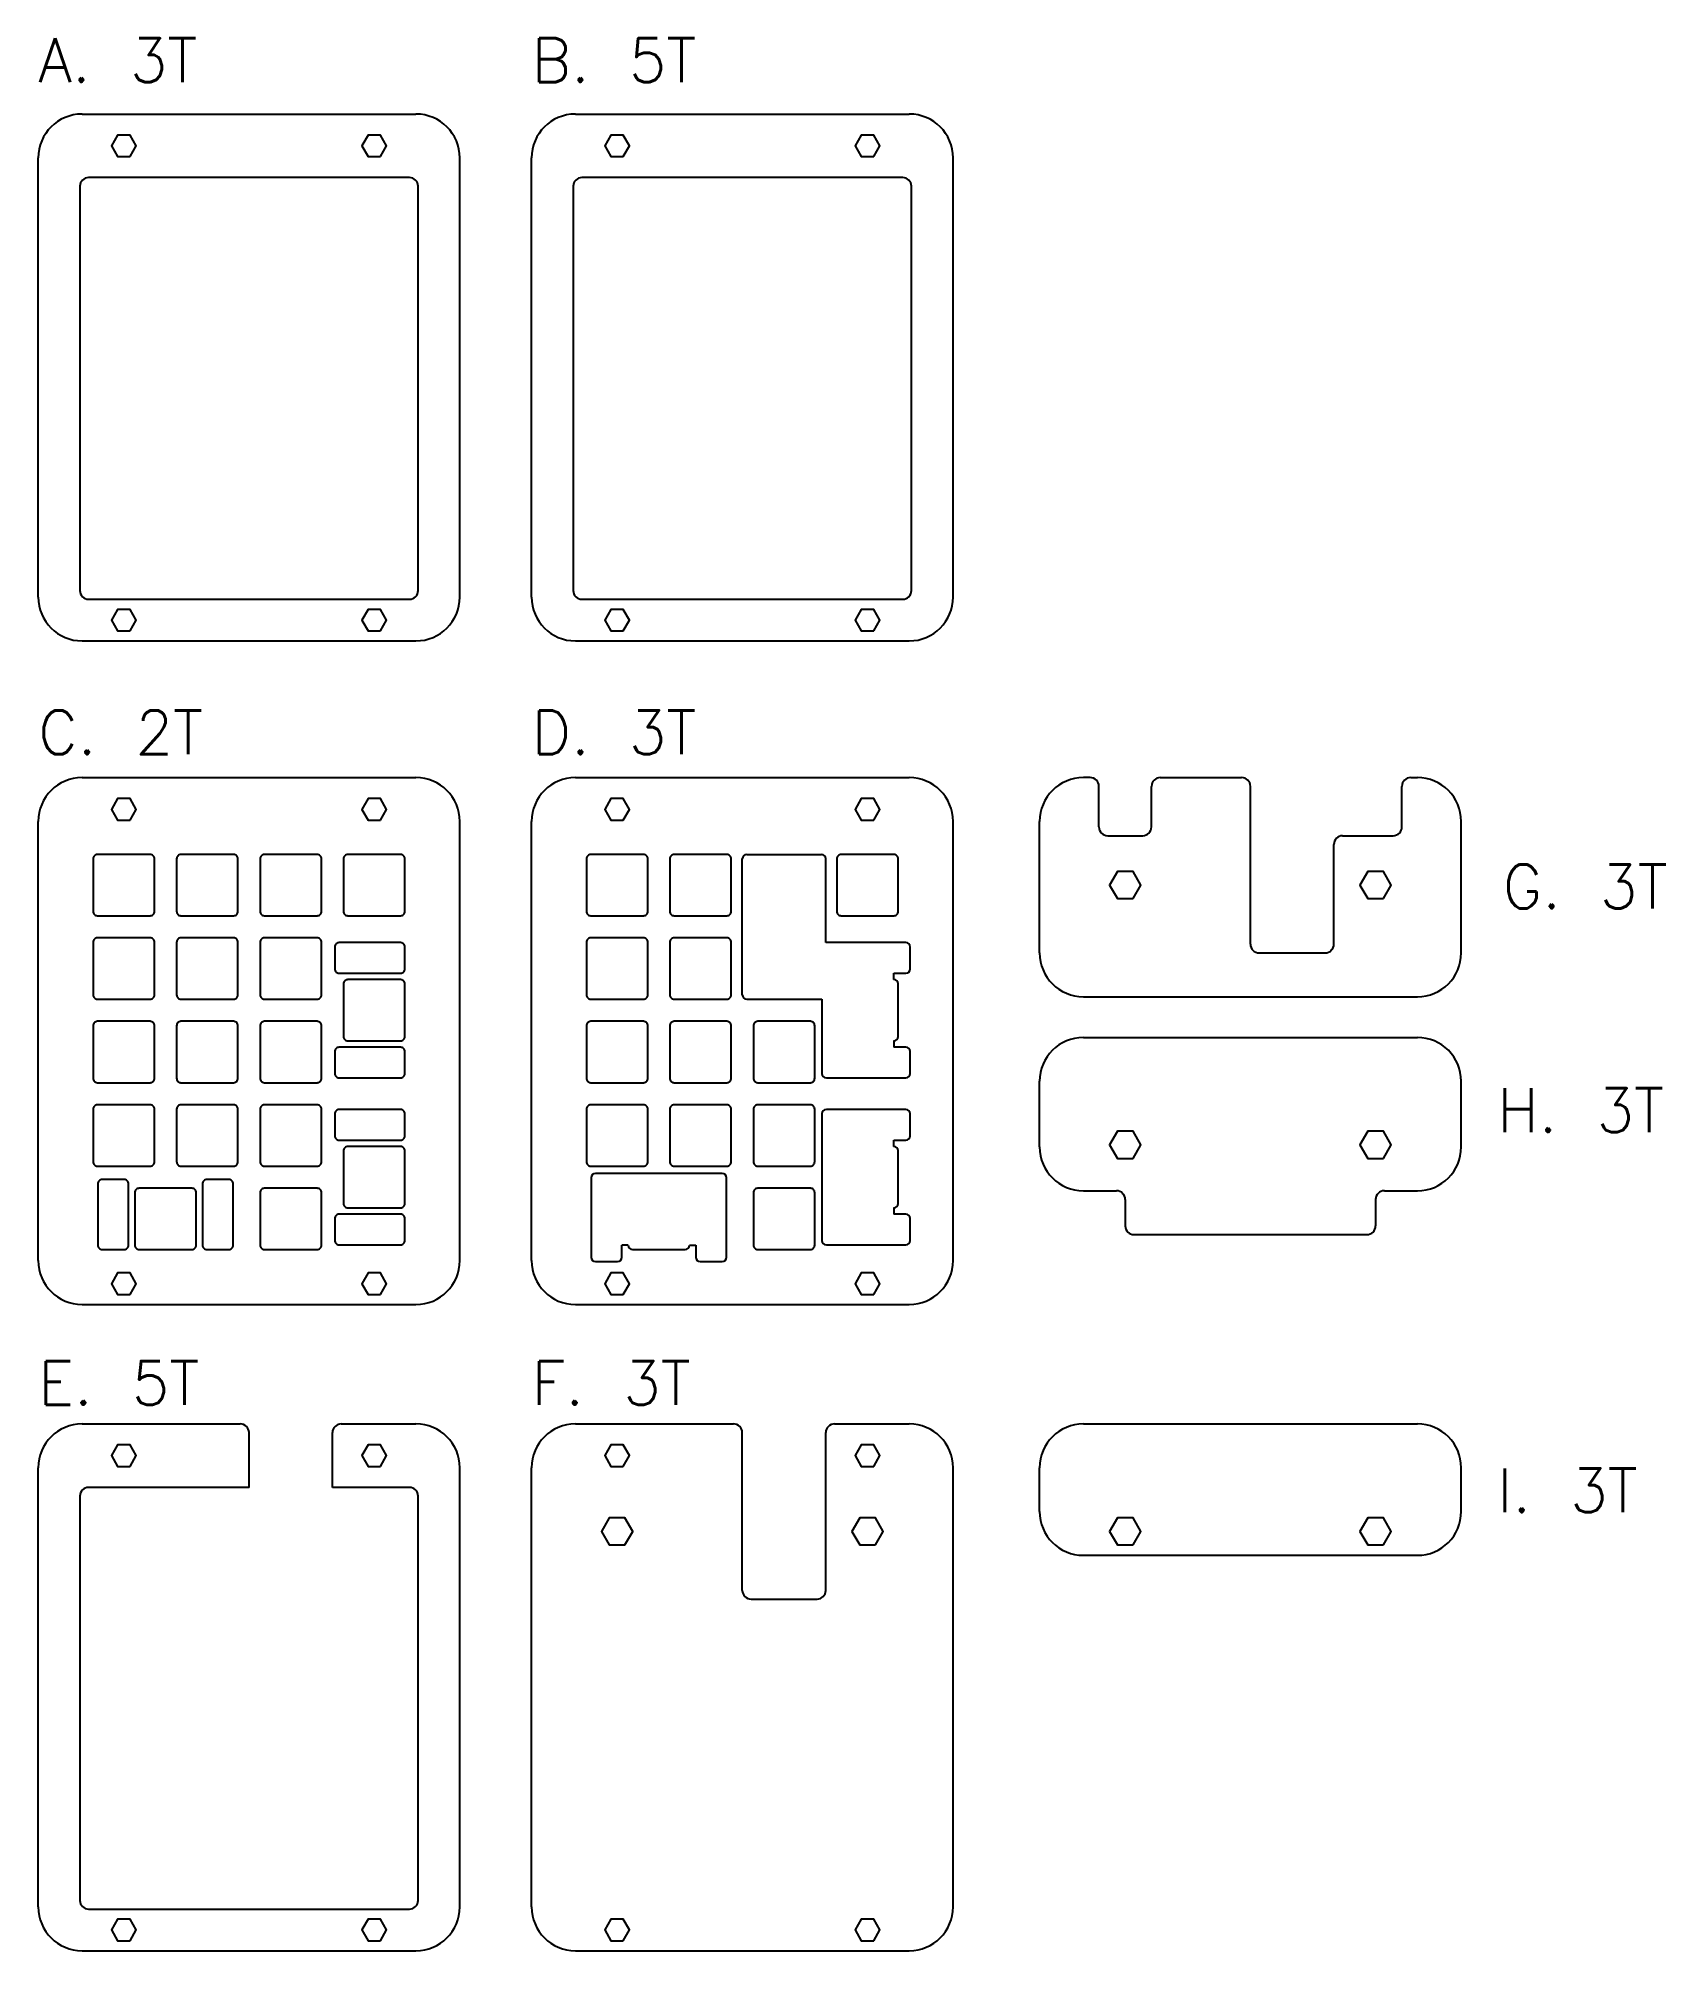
# Model space of a CAD drawing. Header units: millimetres. Extents: x 8 to 379, y 8 to 445.
import ezdxf

# ---------------------------------------------------------------- set-up
doc = ezdxf.new("R2010")
doc.units = ezdxf.units.MM
doc.styles.get("Standard").update_dxf_attribs({"font": 'txt.shx'})

msp = doc.modelspace()

# ---------------------------------------------------------------- linework, layer by layer
for p, q in [((17.511317, 427.602399), (93.711317, 427.602399)), ((130.093447, 427.602399), (206.293447, 427.602399)), ((7.511317, 317.352399), (7.511317, 417.602399)), ((103.711317, 317.352399), (103.711317, 417.602399)), ((120.093447, 317.352399), (120.093447, 417.602399)), ((216.293447, 317.352399), (216.293447, 417.602399)), ((17.511317, 307.352399), (93.711317, 307.352399)), ((130.093447, 307.352399), (206.293447, 307.352399)), ((17.511317, 276.145475), (93.711317, 276.145475)), ((130.093447, 276.145475), (206.293447, 276.145475)), ((247.573827, 276.145475), (246.048826, 276.145475)), ((263.573827, 276.145475), (282.148826, 276.145475)), ((320.723827, 276.145475), (322.248826, 276.145475)), ((249.573827, 264.895475), (249.573827, 274.145475)), ((261.573827, 264.895475), (261.573827, 274.145475)), ((284.148826, 238.145475), (284.148826, 274.145475)), ((318.723827, 264.895475), (318.723827, 274.145475)), ((7.511317, 165.895475), (7.511317, 266.145475)), ((103.711317, 165.895475), (103.711317, 266.145475)), ((120.093447, 165.895475), (120.093447, 266.145475)), ((216.293447, 165.895475), (216.293447, 266.145475)), ((236.048826, 236.145475), (236.048826, 266.145475)), ((251.573827, 262.895475), (259.573827, 262.895475)), ((305.198826, 262.895475), (316.723827, 262.895475)), ((332.248826, 236.145475), (332.248826, 266.145475)), ((168.193447, 226.570475), (168.193447, 257.620475)), ((169.193447, 258.620475), (186.243447, 258.620475)), ((187.243447, 238.483476), (187.243447, 257.620475)), ((303.198826, 238.145475), (303.198826, 260.895475)), ((205.518448, 238.483476), (187.243447, 238.483476)), ((206.518448, 232.483476), (206.518448, 237.483476)), ((286.148826, 236.145475), (301.198826, 236.145475)), ((202.768448, 231.483476), (205.518448, 231.483476)), ((202.768448, 230.045476), (202.768448, 231.483476)), ((203.768448, 217.045476), (203.768448, 229.045476)), ((169.193447, 225.570475), (186.368448, 225.570475)), ((186.368448, 225.570475), (186.368448, 213.607476)), ((246.048826, 226.145475), (322.248826, 226.145475)), ((202.768448, 216.045476), (202.768448, 214.607476)), ((205.518448, 214.607476), (202.768448, 214.607476)), ((246.048826, 216.841486), (322.248826, 216.841486)), ((186.368448, 213.607476), (186.368448, 212.107476)), ((186.368448, 212.107476), (186.368448, 208.607476)), ((206.518448, 208.607476), (206.518448, 213.607476)), ((187.368448, 207.607476), (205.518448, 207.607476)), ((236.048826, 191.841486), (236.048826, 206.841486)), ((332.248826, 191.841486), (332.248826, 206.841486)), ((186.368448, 199.383476), (186.368448, 195.883476)), ((205.518448, 200.383476), (187.368448, 200.383476)), ((206.518448, 194.383476), (206.518448, 199.383476)), ((186.368448, 195.883476), (186.368448, 194.383476)), ((186.368448, 194.383476), (186.368448, 175.507476)), ((202.768448, 193.383476), (205.518448, 193.383476)), ((202.768448, 191.945476), (202.768448, 193.383476)), ((203.768448, 178.945476), (203.768448, 190.945476)), ((133.705447, 184.820474), (133.705447, 166.670474)), ((138.205447, 185.820474), (134.705447, 185.820474)), ((139.705447, 185.820474), (138.205447, 185.820474)), ((158.581447, 185.820474), (139.705447, 185.820474)), ((160.081447, 185.820474), (158.581447, 185.820474)), ((163.581447, 185.820474), (160.081447, 185.820474)), ((164.581447, 166.670474), (164.581447, 184.820474)), ((246.048826, 181.841486), (253.573827, 181.841486)), ((255.573827, 179.841486), (255.573827, 173.841486)), ((312.723827, 179.841486), (312.723827, 173.841486)), ((314.723827, 181.841486), (322.248826, 181.841486)), ((186.368448, 175.507476), (186.368448, 174.007476)), ((202.768448, 177.945476), (202.768448, 176.507476)), ((205.518448, 176.507476), (202.768448, 176.507476)), ((206.518448, 170.507476), (206.518448, 175.507476)), ((186.368448, 174.007476), (186.368448, 170.507476)), ((257.573827, 171.841486), (310.723827, 171.841486)), ((140.705447, 166.670474), (140.705447, 169.420474)), ((142.143447, 169.420474), (140.705447, 169.420474)), ((143.143447, 168.420474), (155.143447, 168.420474)), ((156.143447, 169.420474), (157.581447, 169.420474)), ((157.581447, 169.420474), (157.581447, 166.670474)), ((187.368448, 169.507476), (205.518448, 169.507476)), ((134.705447, 165.670474), (139.705447, 165.670474)), ((158.581447, 165.670474), (163.581447, 165.670474)), ((17.511317, 155.895475), (93.711317, 155.895475)), ((130.093447, 155.895475), (206.293447, 155.895475)), ((17.511317, 128.640398), (53.611317, 128.640398)), ((55.611317, 114.140398), (55.611317, 126.640398)), ((74.661317, 114.140398), (74.661317, 126.640398)), ((76.661317, 128.640398), (93.711317, 128.640398)), ((130.093447, 128.640398), (166.193447, 128.640398)), ((168.193447, 90.640398), (168.193447, 126.640398)), ((187.243447, 90.640398), (187.243447, 126.640398)), ((189.243447, 128.640398), (206.293447, 128.640398)), ((246.048826, 128.640398), (322.248826, 128.640398)), ((7.511317, 18.390398), (7.511317, 118.640398)), ((103.711317, 18.390398), (103.711317, 118.640398)), ((120.093447, 18.390398), (120.093447, 118.640398)), ((216.293447, 18.390398), (216.293447, 118.640398)), ((236.048826, 108.640398), (236.048826, 118.640398)), ((332.248826, 108.640398), (332.248826, 118.640398)), ((246.048826, 98.640398), (322.248826, 98.640398)), ((170.193447, 88.640398), (185.243447, 88.640398)), ((17.511317, 8.390398), (93.711317, 8.390398)), ((130.093447, 8.390398), (206.293447, 8.390398))]:
    msp.add_line(p, q)
for points in [[(28.450826, 417.902399), (29.865334, 420.352399), (28.450826, 422.802399), (25.62181, 422.802399), (24.207302, 420.352399), (25.62181, 417.902399)], [(85.600826, 417.902399), (87.015334, 420.352399), (85.600826, 422.802399), (82.77181, 422.802399), (81.357302, 420.352399), (82.77181, 417.902399)], [(141.032956, 417.902399), (142.447464, 420.352399), (141.032956, 422.802399), (138.20394, 422.802399), (136.789432, 420.352399), (138.20394, 417.902399)], [(198.182956, 417.902399), (199.597464, 420.352399), (198.182956, 422.802399), (195.35394, 422.802399), (193.939432, 420.352399), (195.35394, 417.902399)], [(28.450826, 309.652399), (29.865334, 312.102399), (28.450826, 314.552399), (25.62181, 314.552399), (24.207302, 312.102399), (25.62181, 309.652399)], [(85.600826, 309.652399), (87.015334, 312.102399), (85.600826, 314.552399), (82.77181, 314.552399), (81.357302, 312.102399), (82.77181, 309.652399)], [(141.032956, 309.652399), (142.447464, 312.102399), (141.032956, 314.552399), (138.20394, 314.552399), (136.789432, 312.102399), (138.20394, 309.652399)], [(198.182956, 309.652399), (199.597464, 312.102399), (198.182956, 314.552399), (195.35394, 314.552399), (193.939432, 312.102399), (195.35394, 309.652399)], [(28.450826, 266.445475), (29.865334, 268.895475), (28.450826, 271.345475), (25.62181, 271.345475), (24.207302, 268.895475), (25.62181, 266.445475)], [(85.600826, 266.445475), (87.015334, 268.895475), (85.600826, 271.345475), (82.77181, 271.345475), (81.357302, 268.895475), (82.77181, 266.445475)], [(141.032956, 266.445475), (142.447464, 268.895475), (141.032956, 271.345475), (138.20394, 271.345475), (136.789432, 268.895475), (138.20394, 266.445475)], [(198.182956, 266.445475), (199.597464, 268.895475), (198.182956, 271.345475), (195.35394, 271.345475), (193.939432, 268.895475), (195.35394, 266.445475)], [(257.363613, 248.520475), (259.153399, 251.620475), (257.363613, 254.720475), (253.784041, 254.720475), (251.994255, 251.620475), (253.784041, 248.520475)], [(314.513613, 248.520475), (316.303399, 251.620475), (314.513613, 254.720475), (310.934041, 254.720475), (309.144255, 251.620475), (310.934041, 248.520475)], [(257.363613, 189.216486), (259.153399, 192.316486), (257.363613, 195.416486), (253.784041, 195.416486), (251.994255, 192.316486), (253.784041, 189.216486)], [(314.513613, 189.216486), (316.303399, 192.316486), (314.513613, 195.416486), (310.934041, 195.416486), (309.144255, 192.316486), (310.934041, 189.216486)], [(28.450826, 158.195475), (29.865334, 160.645475), (28.450826, 163.095475), (25.62181, 163.095475), (24.207302, 160.645475), (25.62181, 158.195475)], [(85.600826, 158.195475), (87.015334, 160.645475), (85.600826, 163.095475), (82.77181, 163.095475), (81.357302, 160.645475), (82.77181, 158.195475)], [(141.032956, 158.195475), (142.447464, 160.645475), (141.032956, 163.095475), (138.20394, 163.095475), (136.789432, 160.645475), (138.20394, 158.195475)], [(198.182956, 158.195475), (199.597464, 160.645475), (198.182956, 163.095475), (195.35394, 163.095475), (193.939432, 160.645475), (195.35394, 158.195475)], [(28.450826, 118.940398), (29.865334, 121.390398), (28.450826, 123.840398), (25.62181, 123.840398), (24.207302, 121.390398), (25.62181, 118.940398)], [(85.600826, 118.940398), (87.015334, 121.390398), (85.600826, 123.840398), (82.77181, 123.840398), (81.357302, 121.390398), (82.77181, 118.940398)], [(141.032956, 118.940398), (142.447464, 121.390398), (141.032956, 123.840398), (138.20394, 123.840398), (136.789432, 121.390398), (138.20394, 118.940398)], [(198.182956, 118.940398), (199.597464, 121.390398), (198.182956, 123.840398), (195.35394, 123.840398), (193.939432, 121.390398), (195.35394, 118.940398)], [(141.408234, 101.015398), (143.19802, 104.115398), (141.408234, 107.215398), (137.828662, 107.215398), (136.038876, 104.115398), (137.828662, 101.015398)], [(198.558234, 101.015398), (200.34802, 104.115398), (198.558234, 107.215398), (194.978662, 107.215398), (193.188876, 104.115398), (194.978662, 101.015398)], [(257.363613, 101.015398), (259.153399, 104.115398), (257.363613, 107.215398), (253.784041, 107.215398), (251.994255, 104.115398), (253.784041, 101.015398)], [(314.513613, 101.015398), (316.303399, 104.115398), (314.513613, 107.215398), (310.934041, 107.215398), (309.144255, 104.115398), (310.934041, 101.015398)], [(28.450826, 10.690398), (29.865334, 13.140398), (28.450826, 15.590398), (25.62181, 15.590398), (24.207302, 13.140398), (25.62181, 10.690398)], [(85.600826, 10.690398), (87.015334, 13.140398), (85.600826, 15.590398), (82.77181, 15.590398), (81.357302, 13.140398), (82.77181, 10.690398)], [(141.032956, 10.690398), (142.447464, 13.140398), (141.032956, 15.590398), (138.20394, 15.590398), (136.789432, 13.140398), (138.20394, 10.690398)], [(198.182956, 10.690398), (199.597464, 13.140398), (198.182956, 15.590398), (195.35394, 15.590398), (193.939432, 13.140398), (195.35394, 10.690398)]]:
    msp.add_lwpolyline(points, close=True)
for points in [[(19.011317, 413.102399, 0.414214), (17.011317, 411.102399), (17.011317, 318.852399, 0.414214), (19.011317, 316.852399), (92.211317, 316.852399, 0.414214), (94.211317, 318.852399), (94.211317, 411.102399, 0.414214), (92.211317, 413.102399)], [(131.593447, 413.102399, 0.414214), (129.593447, 411.102399), (129.593447, 318.852399, 0.414214), (131.593447, 316.852399), (204.793447, 316.852399, 0.414214), (206.793447, 318.852399), (206.793447, 411.102399, 0.414214), (204.793447, 413.102399)], [(21.036317, 258.620475, 0.414214), (20.036317, 257.620475), (20.036317, 245.620475, 0.414214), (21.036317, 244.620475), (33.036317, 244.620475, 0.414214), (34.036317, 245.620475), (34.036317, 257.620475, 0.414214), (33.036317, 258.620475)], [(40.086317, 258.620475, 0.414214), (39.086317, 257.620475), (39.086317, 245.620475, 0.414214), (40.086317, 244.620475), (52.086317, 244.620475, 0.414214), (53.086317, 245.620475), (53.086317, 257.620475, 0.414214), (52.086317, 258.620475)], [(59.136317, 258.620475, 0.414214), (58.136317, 257.620475), (58.136317, 245.620475, 0.414214), (59.136317, 244.620475), (71.136317, 244.620475, 0.414214), (72.136317, 245.620475), (72.136317, 257.620475, 0.414214), (71.136317, 258.620475)], [(78.186317, 258.620475, 0.414214), (77.186317, 257.620475), (77.186317, 245.620475, 0.414214), (78.186317, 244.620475), (90.186317, 244.620475, 0.414214), (91.186317, 245.620475), (91.186317, 257.620475, 0.414214), (90.186317, 258.620475)], [(133.618447, 258.620475, 0.414214), (132.618447, 257.620475), (132.618447, 245.620475, 0.414214), (133.618447, 244.620475), (145.618447, 244.620475, 0.414214), (146.618447, 245.620475), (146.618447, 257.620475, 0.414214), (145.618447, 258.620475)], [(152.668447, 258.620475, 0.414214), (151.668447, 257.620475), (151.668447, 245.620475, 0.414214), (152.668447, 244.620475), (164.668447, 244.620475, 0.414214), (165.668447, 245.620475), (165.668447, 257.620475, 0.414214), (164.668447, 258.620475)], [(190.768447, 258.620475, 0.414214), (189.768447, 257.620475), (189.768447, 245.620475, 0.414214), (190.768447, 244.620475), (202.768447, 244.620475, 0.414214), (203.768447, 245.620475), (203.768447, 257.620475, 0.414214), (202.768447, 258.620475)], [(21.036317, 239.570475, 0.414214), (20.036317, 238.570475), (20.036317, 226.570475, 0.414214), (21.036317, 225.570475), (33.036317, 225.570475, 0.414214), (34.036317, 226.570475), (34.036317, 238.570475, 0.414214), (33.036317, 239.570475)], [(40.086317, 239.570475, 0.414214), (39.086317, 238.570475), (39.086317, 226.570475, 0.414214), (40.086317, 225.570475), (52.086317, 225.570475, 0.414214), (53.086317, 226.570475), (53.086317, 238.570475, 0.414214), (52.086317, 239.570475)], [(59.136317, 239.570475, 0.414214), (58.136317, 238.570475), (58.136317, 226.570475, 0.414214), (59.136317, 225.570475), (71.136317, 225.570475, 0.414214), (72.136317, 226.570475), (72.136317, 238.570475, 0.414214), (71.136317, 239.570475)], [(91.186317, 237.485475, 0.414214), (90.186317, 238.485475), (76.186317, 238.485475, 0.414214), (75.186317, 237.485475), (75.186317, 232.485475, 0.414214), (76.186317, 231.485475), (90.186317, 231.485475, 0.414214), (91.186317, 232.485475)], [(133.618447, 239.570475, 0.414214), (132.618447, 238.570475), (132.618447, 226.570475, 0.414214), (133.618447, 225.570475), (145.618447, 225.570475, 0.414214), (146.618447, 226.570475), (146.618447, 238.570475, 0.414214), (145.618447, 239.570475)], [(152.668447, 239.570475, 0.414214), (151.668447, 238.570475), (151.668447, 226.570475, 0.414214), (152.668447, 225.570475), (164.668447, 225.570475, 0.414214), (165.668447, 226.570475), (165.668447, 238.570475, 0.414214), (164.668447, 239.570475)], [(78.186317, 230.045475, 0.414214), (77.186317, 229.045475), (77.186317, 217.045475, 0.414214), (78.186317, 216.045475), (90.186317, 216.045475, 0.414214), (91.186317, 217.045475), (91.186317, 229.045475, 0.414214), (90.186317, 230.045475)], [(21.036317, 220.520475, 0.414214), (20.036317, 219.520475), (20.036317, 207.520475, 0.414214), (21.036317, 206.520475), (33.036317, 206.520475, 0.414214), (34.036317, 207.520475), (34.036317, 219.520475, 0.414214), (33.036317, 220.520475)], [(40.086317, 220.520475, 0.414214), (39.086317, 219.520475), (39.086317, 207.520475, 0.414214), (40.086317, 206.520475), (52.086317, 206.520475, 0.414214), (53.086317, 207.520475), (53.086317, 219.520475, 0.414214), (52.086317, 220.520475)], [(59.136317, 220.520475, 0.414214), (58.136317, 219.520475), (58.136317, 207.520475, 0.414214), (59.136317, 206.520475), (71.136317, 206.520475, 0.414214), (72.136317, 207.520475), (72.136317, 219.520475, 0.414214), (71.136317, 220.520475)], [(133.618447, 220.520475, 0.414214), (132.618447, 219.520475), (132.618447, 207.520475, 0.414214), (133.618447, 206.520475), (145.618447, 206.520475, 0.414214), (146.618447, 207.520475), (146.618447, 219.520475, 0.414214), (145.618447, 220.520475)], [(152.668447, 220.520475, 0.414214), (151.668447, 219.520475), (151.668447, 207.520475, 0.414214), (152.668447, 206.520475), (164.668447, 206.520475, 0.414214), (165.668447, 207.520475), (165.668447, 219.520475, 0.414214), (164.668447, 220.520475)], [(171.718447, 220.520475, 0.414214), (170.718447, 219.520475), (170.718447, 207.520475, 0.414214), (171.718447, 206.520475), (183.718447, 206.520475, 0.414214), (184.718447, 207.520475), (184.718447, 219.520475, 0.414214), (183.718447, 220.520475)], [(76.186317, 214.605475, 0.414214), (75.186317, 213.605475), (75.186317, 208.605475, 0.414214), (76.186317, 207.605475), (90.186317, 207.605475, 0.414214), (91.186317, 208.605475), (91.186317, 213.605475, 0.414214), (90.186317, 214.605475)], [(21.036317, 201.470475, 0.414214), (20.036317, 200.470475), (20.036317, 188.470475, 0.414214), (21.036317, 187.470475), (33.036317, 187.470475, 0.414214), (34.036317, 188.470475), (34.036317, 200.470475, 0.414214), (33.036317, 201.470475)], [(40.086317, 201.470475, 0.414214), (39.086317, 200.470475), (39.086317, 188.470475, 0.414214), (40.086317, 187.470475), (52.086317, 187.470475, 0.414214), (53.086317, 188.470475), (53.086317, 200.470475, 0.414214), (52.086317, 201.470475)], [(59.136317, 201.470475, 0.414214), (58.136317, 200.470475), (58.136317, 188.470475, 0.414214), (59.136317, 187.470475), (71.136317, 187.470475, 0.414214), (72.136317, 188.470475), (72.136317, 200.470475, 0.414214), (71.136317, 201.470475)], [(133.618447, 201.470475, 0.414214), (132.618447, 200.470475), (132.618447, 188.470475, 0.414214), (133.618447, 187.470475), (145.618447, 187.470475, 0.414214), (146.618447, 188.470475), (146.618447, 200.470475, 0.414214), (145.618447, 201.470475)], [(152.668447, 201.470475, 0.414214), (151.668447, 200.470475), (151.668447, 188.470475, 0.414214), (152.668447, 187.470475), (164.668447, 187.470475, 0.414214), (165.668447, 188.470475), (165.668447, 200.470475, 0.414214), (164.668447, 201.470475)], [(171.718447, 201.470475, 0.414214), (170.718447, 200.470475), (170.718447, 188.470475, 0.414214), (171.718447, 187.470475), (183.718447, 187.470475, 0.414214), (184.718447, 188.470475), (184.718447, 200.470475, 0.414214), (183.718447, 201.470475)], [(91.186317, 199.385475, 0.414214), (90.186317, 200.385475), (76.186317, 200.385475, 0.414214), (75.186317, 199.385475), (75.186317, 194.385475, 0.414214), (76.186317, 193.385475), (90.186317, 193.385475, 0.414214), (91.186317, 194.385475)], [(78.186317, 191.945475, 0.414214), (77.186317, 190.945475), (77.186317, 178.945475, 0.414214), (78.186317, 177.945475), (90.186317, 177.945475, 0.414214), (91.186317, 178.945475), (91.186317, 190.945475, 0.414214), (90.186317, 191.945475)], [(28.121317, 183.420475, 0.414214), (27.121317, 184.420475), (22.121317, 184.420475, 0.414214), (21.121317, 183.420475), (21.121317, 169.420475, 0.414214), (22.121317, 168.420475), (27.121317, 168.420475, 0.414214), (28.121317, 169.420475)], [(51.001317, 168.420475, 0.414214), (52.001317, 169.420475), (52.001317, 183.420475, 0.414214), (51.001317, 184.420475), (46.001317, 184.420475, 0.414214), (45.001317, 183.420475), (45.001317, 169.420475, 0.414214), (46.001317, 168.420475)], [(30.561317, 182.420475, 0.414214), (29.561317, 181.420475), (29.561317, 169.420475, 0.414214), (30.561317, 168.420475), (42.561317, 168.420475, 0.414214), (43.561317, 169.420475), (43.561317, 181.420475, 0.414214), (42.561317, 182.420475)], [(59.136317, 182.420475, 0.414214), (58.136317, 181.420475), (58.136317, 169.420475, 0.414214), (59.136317, 168.420475), (71.136317, 168.420475, 0.414214), (72.136317, 169.420475), (72.136317, 181.420475, 0.414214), (71.136317, 182.420475)], [(171.718447, 182.420475, 0.414214), (170.718447, 181.420475), (170.718447, 169.420475, 0.414214), (171.718447, 168.420475), (183.718447, 168.420475, 0.414214), (184.718447, 169.420475), (184.718447, 181.420475, 0.414214), (183.718447, 182.420475)], [(76.186317, 176.505475, 0.414214), (75.186317, 175.505475), (75.186317, 170.505475, 0.414214), (76.186317, 169.505475), (90.186317, 169.505475, 0.414214), (91.186317, 170.505475), (91.186317, 175.505475, 0.414214), (90.186317, 176.505475)]]:
    msp.add_lwpolyline(points, format="xyb", close=True)
msp.add_lwpolyline([(19.011317, 114.140398, 0.414214), (17.011317, 112.140398), (17.011317, 19.890398, 0.414214), (19.011317, 17.890398), (92.211317, 17.890398, 0.414214), (94.211317, 19.890398), (94.211317, 112.140398, 0.414214), (92.211317, 114.140398), (74.661317, 114.140398)], format="xyb")
msp.add_lwpolyline([(55.611317, 114.140398), (19.011317, 114.140398)])
for centre, radius, start, end in [((17.511317, 417.602399), 10, 90, 180), ((93.711317, 417.602399), 10, 0, 90), ((130.093447, 417.602399), 10, 90, 180), ((206.293447, 417.602399), 10, 0, 90), ((17.511317, 317.352399), 10, 180, 270), ((93.711317, 317.352399), 10, 270, 0), ((130.093447, 317.352399), 10, 180, 270), ((206.293447, 317.352399), 10, 270, 0), ((17.511317, 266.145475), 10, 90, 180), ((93.711317, 266.145475), 10, 0, 90), ((130.093447, 266.145475), 10, 90, 180), ((206.293447, 266.145475), 10, 0, 90), ((246.048826, 266.145475), 10, 90, 180), ((247.573827, 274.145475), 2, 0, 90), ((263.573827, 274.145475), 2, 90, 180), ((282.148826, 274.145475), 2, 0, 90), ((320.723827, 274.145475), 2, 90, 180), ((322.248826, 266.145475), 10, 0, 90), ((251.573827, 264.895475), 2, 180, 270), ((259.573827, 264.895475), 2, 270, 0), ((305.198826, 260.895475), 2, 90, 180), ((316.723827, 264.895475), 2, 270, 0), ((169.193447, 257.620475), 1, 90, 180), ((186.243447, 257.620475), 1, 0, 90), ((205.518448, 237.483476), 1, 0, 90), ((246.048826, 236.145475), 10, 180, 270), ((286.148826, 238.145475), 2, 180, 270), ((301.198826, 238.145475), 2, 270, 0), ((322.248826, 236.145475), 10, 270, 0), ((205.518448, 232.483476), 1, 270, 0), ((202.768448, 229.045476), 1, 0, 90), ((169.193447, 226.570475), 1, 180, 270), ((202.768448, 217.045476), 1, 270, 0), ((205.518448, 213.607476), 1, 0, 90), ((246.048826, 206.841486), 10, 90, 180), ((322.248826, 206.841486), 10, 0, 90), ((187.368448, 208.607476), 1, 180, 270), ((205.518448, 208.607476), 1, 270, 0), ((187.368448, 199.383476), 1, 90, 180), ((205.518448, 199.383476), 1, 0, 90), ((205.518448, 194.383476), 1, 270, 0), ((202.768448, 190.945476), 1, 0, 90), ((246.048826, 191.841486), 10, 180, 270), ((322.248826, 191.841486), 10, 270, 0), ((134.705447, 184.820474), 1, 90, 180), ((163.581447, 184.820474), 1, 0, 90), ((253.573827, 179.841486), 2, 0, 90), ((314.723827, 179.841486), 2, 90, 180), ((202.768448, 178.945476), 1, 270, 0), ((205.518448, 175.507476), 1, 0, 90), ((187.368448, 170.507476), 1, 180, 270), ((205.518448, 170.507476), 1, 270, 0), ((257.573827, 173.841486), 2, 180, 270), ((310.723827, 173.841486), 2, 270, 0), ((17.511317, 165.895475), 10, 180, 270), ((93.711317, 165.895475), 10, 270, 0), ((130.093447, 165.895475), 10, 180, 270), ((134.705447, 166.670474), 1, 180, 270), ((139.705447, 166.670474), 1, 270, 0), ((143.143447, 169.420474), 1, 180, 270), ((155.143447, 169.420474), 1, 270, 0), ((158.581447, 166.670474), 1, 180, 270), ((163.581447, 166.670474), 1, 270, 0), ((206.293447, 165.895475), 10, 270, 0), ((17.511317, 118.640398), 10, 90, 180), ((53.611317, 126.640398), 2, 0, 90), ((76.661317, 126.640398), 2, 90, 180), ((93.711317, 118.640398), 10, 0, 90), ((130.093447, 118.640398), 10, 90, 180), ((166.193447, 126.640398), 2, 0, 90), ((189.243447, 126.640398), 2, 90, 180), ((206.293447, 118.640398), 10, 0, 90), ((246.048826, 118.640398), 10, 90, 180), ((322.248826, 118.640398), 10, 0, 90), ((246.048826, 108.640398), 10, 180, 270), ((322.248826, 108.640398), 10, 270, 0), ((170.193447, 90.640398), 2, 180, 270), ((185.243447, 90.640398), 2, 270, 0), ((17.511317, 18.390398), 10, 180, 270), ((93.711317, 18.390398), 10, 270, 0), ((130.093447, 18.390398), 10, 180, 270), ((206.293447, 18.390398), 10, 270, 0)]:
    msp.add_arc(centre, radius, start, end)

# ---------------------------------------------------------------- texts
for s, p in [('A. 3T', (7.511317, 434.899423)), ('B. 5T', (120.093447, 434.899423)), ('C. 2T', (7.511317, 281.483751)), ('D. 3T', (120.093447, 281.483751)), ('G. 3T', (341.73665, 246.308901)), ('H. 3T', (340.506043, 195.238711)), ('E. 5T', (7.511317, 132.990507)), ('F. 3T', (120.093447, 132.990507)), ('I. 3T', (340.506043, 108.480918))]:
    msp.add_text(s, height=10).set_placement(p)

doc.saveas('drawing.dxf')
